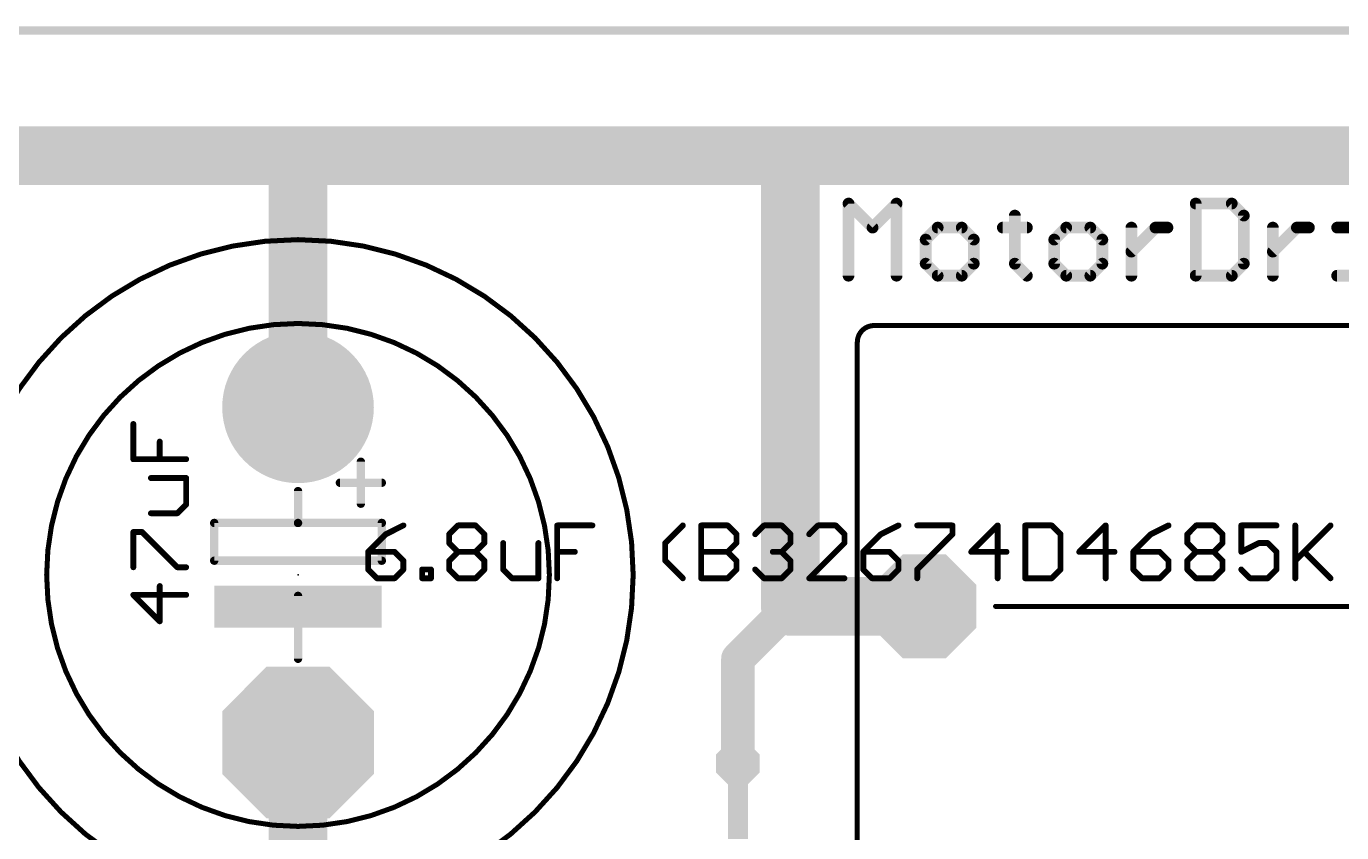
# Model space of a CAD drawing. Extents: x 0 to 165, y -10 to 137.
# Drawn here: x 24.78 to 64.66, y 112.2 to 136.64 of the extents above; entities that cross this region are included whole.
import ezdxf

# ---------------------------------------------------------------- set-up
doc = ezdxf.new("R2010")
doc.units = 0
for name, color, linetype in [('1', 14, 'CONTINUOUS'), ('16', 174, 'CONTINUOUS'), ('17', 94, 'CONTINUOUS'), ('20', 178, 'CONTINUOUS'), ('21', 251, 'CONTINUOUS'), ('23', 178, 'CONTINUOUS'), ('27', 251, 'CONTINUOUS'), ('51', 251, 'CONTINUOUS')]:
    doc.layers.add(name, color=color, linetype=linetype)

# ---------------------------------------------------------------- blocks, each defined once
blk = doc.blocks.new('OCTAGONP')
at = {"const_width": 0.5}
blk.add_lwpolyline([(-0.25, -0.1036), (-0.25, 0.1036), (-0.1036, 0.25), (0.1036, 0.25), (0.25, 0.1036), (0.25, -0.1036), (0.1036, -0.25), (-0.1036, -0.25), (-0.25, -0.1036), (-0.25, 0.1036)], dxfattribs=at)
blk = doc.blocks.new('RECT')
blk.add_solid([(-0.5, -0.5), (0.5, -0.5), (-0.5, 0.5), (0.5, 0.5)])
blk = doc.blocks.new('ROUNDP')
at = {"const_width": 0.5}
blk.add_lwpolyline([(0, -0.25, 1), (0, 0.25, 1), (0, -0.25)], format="xyb", dxfattribs=at)

msp = doc.modelspace()

# ---------------------------------------------------------------- linework, layer by layer
at = {"layer": '1', "const_width": 0.3556}
for points in [[(49.7078, 129.0828), (49.7078, 131.2691)], [(49.7078, 131.2691), (50.4366, 130.5403)], [(50.4366, 130.5403), (51.1653, 131.2691)], [(51.1653, 131.2691), (51.1653, 129.0828)], [(60.2324, 131.2691), (60.2324, 129.0828)], [(61.3255, 131.2691), (60.2324, 131.2691)], [(61.6899, 130.9047), (61.3255, 131.2691)], [(54.7498, 130.9047), (54.7498, 129.4472)], [(61.6899, 129.4472), (61.6899, 130.9047)], [(52.411, 130.5403), (52.0466, 130.1759)], [(53.1397, 130.5403), (52.411, 130.5403)], [(53.5041, 130.1759), (53.1397, 130.5403)], [(54.3854, 130.5403), (55.1141, 130.5403)], [(56.309, 130.5403), (55.9446, 130.1759)], [(57.0377, 130.5403), (56.309, 130.5403)], [(57.4021, 130.1759), (57.0377, 130.5403)], [(58.2834, 129.0828), (58.2834, 130.5403)], [(58.2834, 129.8116), (59.0121, 130.5403)], [(59.0121, 130.5403), (59.3765, 130.5403)], [(62.5712, 129.0828), (62.5712, 130.5403)], [(62.5712, 129.8116), (63.2999, 130.5403)], [(63.2999, 130.5403), (63.6643, 130.5403)], [(64.5202, 130.5403), (64.8846, 130.5403)], [(52.0466, 130.1759), (52.0466, 129.4472)], [(53.5041, 129.4472), (53.5041, 130.1759)], [(55.9446, 130.1759), (55.9446, 129.4472)], [(57.4021, 129.4472), (57.4021, 130.1759)], [(52.0466, 129.4472), (52.411, 129.0828)], [(53.1397, 129.0828), (53.5041, 129.4472)], [(54.7498, 129.4472), (55.1141, 129.0828)], [(55.9446, 129.4472), (56.309, 129.0828)], [(57.0377, 129.0828), (57.4021, 129.4472)], [(61.3255, 129.0828), (61.6899, 129.4472)], [(52.411, 129.0828), (53.1397, 129.0828)], [(56.309, 129.0828), (57.0377, 129.0828)], [(60.2324, 129.0828), (61.3255, 129.0828)], [(64.5202, 129.0828), (65.2489, 129.0828)]]:
    msp.add_lwpolyline(points, dxfattribs=at)
at = {"layer": '1', "const_width": 0.1778}
for points in [[(49.7967, 131.2691, 1), (49.6189, 131.2691)], [(49.7707, 131.3319, 1), (49.6449, 131.2062)], [(51.2542, 131.2691, 1), (51.0764, 131.2691)], [(51.2282, 131.2062, 1), (51.1024, 131.3319)], [(60.3213, 131.2691, 1), (60.1435, 131.2691)], [(60.2324, 131.358, 1), (60.2324, 131.1802)], [(61.3884, 131.3319, 1), (61.2627, 131.2062)], [(61.3255, 131.1802, 1), (61.3255, 131.358)], [(54.8387, 130.9047, 1), (54.6609, 130.9047)], [(61.7788, 130.9047, 1), (61.601, 130.9047)], [(61.627, 130.8418, 1), (61.7528, 130.9675)], [(50.3737, 130.6032, 1), (50.4994, 130.4774)], [(50.3737, 130.4774, 1), (50.4994, 130.6032)], [(52.411, 130.6292, 1), (52.411, 130.4514)], [(52.4738, 130.4774, 1), (52.3481, 130.6032)], [(53.2026, 130.6032, 1), (53.0769, 130.4774)], [(53.1397, 130.4514, 1), (53.1397, 130.6292)], [(54.3854, 130.6292, 1), (54.3854, 130.4514)], [(55.1141, 130.4514, 1), (55.1141, 130.6292)], [(56.309, 130.6292, 1), (56.309, 130.4514)], [(56.3718, 130.4774, 1), (56.2461, 130.6032)], [(57.1006, 130.6032, 1), (56.9749, 130.4774)], [(57.0377, 130.4514, 1), (57.0377, 130.6292)], [(58.3723, 130.5403, 1), (58.1945, 130.5403)], [(59.0121, 130.6292, 1), (59.0121, 130.4514)], [(59.075, 130.4774, 1), (58.9493, 130.6032)], [(59.3765, 130.4514, 1), (59.3765, 130.6292)], [(62.6601, 130.5403, 1), (62.4823, 130.5403)], [(63.2999, 130.6292, 1), (63.2999, 130.4514)], [(63.3628, 130.4774, 1), (63.2371, 130.6032)], [(63.6643, 130.4514, 1), (63.6643, 130.6292)], [(64.5202, 130.6292, 1), (64.5202, 130.4514)], [(52.1355, 130.1759, 1), (51.9577, 130.1759)], [(51.9837, 130.2388, 1), (52.1095, 130.1131)], [(53.593, 130.1759, 1), (53.4152, 130.1759)], [(53.4412, 130.1131, 1), (53.567, 130.2388)], [(56.0335, 130.1759, 1), (55.8557, 130.1759)], [(55.8817, 130.2388, 1), (56.0075, 130.1131)], [(57.491, 130.1759, 1), (57.3132, 130.1759)], [(57.3392, 130.1131, 1), (57.465, 130.2388)], [(52.1095, 129.51, 1), (51.9837, 129.3843)], [(53.567, 129.3843, 1), (53.4412, 129.51)], [(54.8126, 129.51, 1), (54.6869, 129.3843)], [(56.0075, 129.51, 1), (55.8817, 129.3843)], [(57.465, 129.3843, 1), (57.3392, 129.51)], [(58.2205, 129.8744, 1), (58.3462, 129.7487)], [(61.7528, 129.3843, 1), (61.627, 129.51)], [(62.5083, 129.8744, 1), (62.634, 129.7487)], [(51.9577, 129.4472, 1), (52.1355, 129.4472)], [(52.411, 129.1717, 1), (52.411, 128.9939)], [(52.3481, 129.0199, 1), (52.4738, 129.1457)], [(53.0769, 129.1457, 1), (53.2026, 129.0199)], [(53.1397, 128.9939, 1), (53.1397, 129.1717)], [(53.4152, 129.4472, 1), (53.593, 129.4472)], [(54.6609, 129.4472, 1), (54.8387, 129.4472)], [(55.0513, 129.0199, 1), (55.177, 129.1457)], [(55.8557, 129.4472, 1), (56.0335, 129.4472)], [(56.309, 129.1717, 1), (56.309, 128.9939)], [(56.2461, 129.0199, 1), (56.3718, 129.1457)], [(56.9749, 129.1457, 1), (57.1006, 129.0199)], [(57.0377, 128.9939, 1), (57.0377, 129.1717)], [(57.3132, 129.4472, 1), (57.491, 129.4472)], [(60.2324, 129.1717, 1), (60.2324, 128.9939)], [(61.2627, 129.1457, 1), (61.3884, 129.0199)], [(61.3255, 128.9939, 1), (61.3255, 129.1717)], [(61.601, 129.4472, 1), (61.7788, 129.4472)], [(64.5202, 129.1717, 1), (64.5202, 128.9939)], [(49.6189, 129.0828, 1), (49.7967, 129.0828)], [(51.0764, 129.0828, 1), (51.2542, 129.0828)], [(58.1945, 129.0828, 1), (58.3723, 129.0828)], [(60.1435, 129.0828, 1), (60.3213, 129.0828)], [(62.4823, 129.0828, 1), (62.6601, 129.0828)]]:
    msp.add_lwpolyline(points, format="xyb", dxfattribs=at)
at = {"layer": '16'}
for points, const_width in [([(13.0175, 132.715), (33.02, 132.715)], 1.778), ([(33.02, 132.715), (47.9425, 132.715)], 1.778), ([(33.02, 132.715), (33.02, 125.095)], 1.778), ([(47.9425, 132.715), (102.235, 132.715)], 1.778), ([(47.9425, 132.715), (47.9425, 119.0625)], 1.778), ([(47.9425, 119.0625), (52.0065, 119.0625)], 1.778), ([(47.9425, 119.0625), (46.355, 117.475)], 1.016), ([(46.355, 117.475), (46.355, 114.3)], 1.016), ([(33.02, 106.807), (33.02, 114.935)], 1.778)]:
    msp.add_lwpolyline(points, dxfattribs=dict(at, const_width=const_width))
for points, const_width in [([(33.02, 133.1595, 1), (33.02, 132.2705)], 0.889), ([(33.4645, 132.715, 1), (32.5755, 132.715)], 0.889), ([(33.02, 132.2705, 1), (33.02, 133.1595)], 0.889), ([(47.9425, 133.1595, 1), (47.9425, 132.2705)], 0.889), ([(48.387, 132.715, 1), (47.498, 132.715)], 0.889), ([(47.9425, 132.2705, 1), (47.9425, 133.1595)], 0.889), ([(32.5755, 125.095, 1), (33.4645, 125.095)], 0.889), ([(47.9425, 119.507, 1), (47.9425, 118.618)], 0.889), ([(52.0065, 118.618, 1), (52.0065, 119.507)], 0.889), ([(47.498, 119.0625, 1), (48.387, 119.0625)], 0.889), ([(48.1221, 118.8829, 1), (47.7629, 119.2421)], 0.508), ([(46.609, 117.475, 1), (46.101, 117.475)], 0.508), ([(46.1754, 117.6546, 1), (46.5346, 117.2954)], 0.508), ([(33.4645, 114.935, 1), (32.5755, 114.935)], 0.889), ([(46.101, 114.3, 1), (46.609, 114.3)], 0.508)]:
    msp.add_lwpolyline(points, format="xyb", dxfattribs=dict(at, const_width=const_width))
at = {"layer": '20', "const_width": 0.254}
msp.add_lwpolyline([(149.205, 136.5125), (0, 136.5125)], dxfattribs=at)
at = {"layer": '21'}
for points, const_width in [([(33.02, 109.855, 1), (33.02, 130.175, 1), (33.02, 109.855)], 0.1524), ([(50.4825, 127.5715, 0.4142), (49.9745, 127.0635)], 0.1524), ([(50.4825, 127.6096, 1), (50.4825, 127.5334)], 0.0762), ([(50.4825, 127.5334, 1), (50.4825, 127.6096)], 0.0762), ([(50.0126, 127.0635, 1), (49.9364, 127.0635)], 0.0762), ([(49.9364, 127.0635, 1), (50.0126, 127.0635)], 0.0762), ([(34.9885, 123.444, 1), (34.8615, 123.444)], 0.127), ([(34.29, 122.8725, 1), (34.29, 122.7455)], 0.127), ([(35.56, 122.7455, 1), (35.56, 122.8725)], 0.127), ([(34.8615, 122.174, 1), (34.9885, 122.174)], 0.127), ([(30.5435, 121.5898, 1), (30.4165, 121.5898)], 0.127), ([(30.48, 121.6533, 1), (30.48, 121.5263)], 0.127), ([(33.02, 121.6533, 1), (33.02, 121.5263)], 0.127), ([(33.02, 121.5263, 1), (33.02, 121.6533)], 0.127), ([(35.6235, 121.5898, 1), (35.4965, 121.5898)], 0.127), ([(35.56, 121.5263, 1), (35.56, 121.6533)], 0.127), ([(30.48, 120.5103, 1), (30.48, 120.3833)], 0.127), ([(30.4165, 120.4468, 1), (30.5435, 120.4468)], 0.127), ([(35.4965, 120.4468, 1), (35.6235, 120.4468)], 0.127), ([(35.56, 120.3833, 1), (35.56, 120.5103)], 0.127), ([(54.1655, 119.1006, 1), (54.1655, 119.0244)], 0.0762), ([(46.5074, 112.395, 1), (46.2026, 112.395)], 0.3048)]:
    msp.add_lwpolyline(points, format="xyb", dxfattribs=dict(at, const_width=const_width))
for points, const_width in [([(50.4825, 127.5715), (80.9625, 127.5715)], 0.1524), ([(49.9745, 111.0615), (49.9745, 127.0635)], 0.1524), ([(34.925, 122.174), (34.925, 123.444)], 0.254), ([(35.56, 122.809), (34.29, 122.809)], 0.254), ([(30.48, 120.4468), (30.48, 121.5898)], 0.254), ([(30.48, 121.5898), (33.02, 121.5898)], 0.254), ([(33.02, 121.5898), (35.56, 121.5898)], 0.254), ([(35.56, 121.5898), (35.56, 120.4468)], 0.254), ([(35.56, 120.4468), (30.48, 120.4468)], 0.254), ([(72.4535, 119.0625), (54.1655, 119.0625)], 0.1524), ([(46.355, 112.395), (46.355, 112.014)], 0.6096)]:
    msp.add_lwpolyline(points, dxfattribs=dict(at, const_width=const_width))
at = {"layer": '23'}
msp.add_point((33.02, 120.015), dxfattribs=at)
at = {"layer": '27', "const_width": 0.1778}
for points in [[(28.0275, 123.5213), (28.0275, 124.589)], [(28.8283, 123.5213), (28.8283, 124.0552)], [(29.6291, 123.5213), (28.0275, 123.5213)], [(29.6291, 122.9519), (28.5614, 122.9519)], [(29.6291, 122.1511), (29.6291, 122.9519)], [(29.3622, 121.8842), (29.6291, 122.1511)], [(28.5614, 121.8842), (29.3622, 121.8842)], [(28.0275, 120.247), (28.0275, 121.3147)], [(28.0275, 121.3147), (28.2945, 121.3147)], [(28.2945, 121.3147), (29.3622, 120.247)], [(35.6806, 121.248), (35.1468, 120.7142)], [(36.2145, 121.515), (35.6806, 121.248)], [(37.6025, 121.248), (37.8694, 121.515)], [(37.6025, 120.9811), (37.6025, 121.248)], [(37.8694, 121.515), (38.4033, 121.515)], [(38.4033, 121.515), (38.6702, 121.248)], [(38.6702, 121.248), (38.6702, 120.9811)], [(40.8768, 119.9134), (40.8768, 121.515)], [(40.8768, 121.515), (41.9445, 121.515)], [(44.1511, 120.9811), (44.685, 121.515)], [(45.2426, 119.9134), (45.2426, 121.515)], [(45.2426, 121.515), (46.0433, 121.515)], [(46.0433, 121.515), (46.3103, 121.248)], [(46.3103, 121.248), (46.3103, 120.9811)], [(46.8797, 121.248), (47.1466, 121.515)], [(47.1466, 121.515), (47.6805, 121.515)], [(47.6805, 121.515), (47.9474, 121.248)], [(47.9474, 121.248), (47.9474, 120.9811)], [(48.7838, 121.515), (48.5169, 121.248)], [(49.3177, 121.515), (48.7838, 121.515)], [(49.5846, 121.248), (49.3177, 121.515)], [(49.5846, 120.9811), (49.5846, 121.248)], [(50.6879, 121.248), (50.154, 120.7142)], [(51.2217, 121.515), (50.6879, 121.248)], [(51.7912, 121.515), (52.8589, 121.515)], [(52.8589, 121.248), (51.7912, 120.1803)], [(52.8589, 121.515), (52.8589, 121.248)], [(54.2291, 121.515), (53.4283, 120.7142)], [(54.2291, 119.9134), (54.2291, 121.515)], [(55.0655, 121.515), (55.0655, 119.9134)], [(55.8663, 121.515), (55.0655, 121.515)], [(56.1332, 121.248), (55.8663, 121.515)], [(56.1332, 120.1803), (56.1332, 121.248)], [(57.5034, 121.515), (56.7026, 120.7142)], [(57.5034, 119.9134), (57.5034, 121.515)], [(58.8737, 121.248), (58.3398, 120.7142)], [(59.4075, 121.515), (58.8737, 121.248)], [(59.977, 121.248), (60.2439, 121.515)], [(59.977, 120.9811), (59.977, 121.248)], [(60.2439, 121.515), (60.7777, 121.515)], [(60.7777, 121.515), (61.0447, 121.248)], [(61.0447, 121.248), (61.0447, 120.9811)], [(62.6818, 121.515), (61.6141, 121.515)], [(61.6141, 121.515), (61.6141, 120.7142)], [(63.2513, 121.515), (63.2513, 119.9134)], [(63.2513, 120.4473), (64.319, 121.515)], [(37.8694, 120.7142), (37.6025, 120.9811)], [(38.6702, 120.9811), (38.4033, 120.7142)], [(39.2396, 120.9811), (39.2396, 120.1803)], [(40.3074, 119.9134), (40.3074, 120.9811)], [(44.1511, 120.4473), (44.1511, 120.9811)], [(46.3103, 120.9811), (46.0433, 120.7142)], [(47.9474, 120.9811), (47.6805, 120.7142)], [(48.5169, 119.9134), (49.5846, 120.9811)], [(60.2439, 120.7142), (59.977, 120.9811)], [(61.0447, 120.9811), (60.7777, 120.7142)], [(61.6141, 120.7142), (62.148, 120.9811)], [(62.148, 120.9811), (62.4149, 120.9811)], [(62.4149, 120.9811), (62.6818, 120.7142)], [(35.1468, 120.7142), (35.1468, 120.1803)], [(35.9475, 120.7142), (35.1468, 120.7142)], [(36.2145, 120.4473), (35.9475, 120.7142)], [(36.2145, 120.1803), (36.2145, 120.4473)], [(37.6025, 120.4473), (37.8694, 120.7142)], [(37.6025, 120.1803), (37.6025, 120.4473)], [(37.8694, 120.7142), (38.4033, 120.7142)], [(38.4033, 120.7142), (38.6702, 120.4473)], [(38.6702, 120.4473), (38.6702, 120.1803)], [(40.8768, 120.7142), (41.4107, 120.7142)], [(44.685, 119.9134), (44.1511, 120.4473)], [(45.2426, 120.7142), (46.0433, 120.7142)], [(46.0433, 120.7142), (46.3103, 120.4473)], [(46.3103, 120.4473), (46.3103, 120.1803)], [(47.6805, 120.7142), (47.4136, 120.7142)], [(47.6805, 120.7142), (47.9474, 120.4473)], [(47.9474, 120.4473), (47.9474, 120.1803)], [(50.154, 120.7142), (50.154, 120.1803)], [(50.9548, 120.7142), (50.154, 120.7142)], [(51.2217, 120.4473), (50.9548, 120.7142)], [(51.2217, 120.1803), (51.2217, 120.4473)], [(53.4283, 120.7142), (54.496, 120.7142)], [(56.7026, 120.7142), (57.7704, 120.7142)], [(58.3398, 120.7142), (58.3398, 120.1803)], [(59.1406, 120.7142), (58.3398, 120.7142)], [(59.4075, 120.4473), (59.1406, 120.7142)], [(59.4075, 120.1803), (59.4075, 120.4473)], [(59.977, 120.4473), (60.2439, 120.7142)], [(59.977, 120.1803), (59.977, 120.4473)], [(60.2439, 120.7142), (60.7777, 120.7142)], [(60.7777, 120.7142), (61.0447, 120.4473)], [(61.0447, 120.4473), (61.0447, 120.1803)], [(62.6818, 120.7142), (62.6818, 120.1803)], [(63.5182, 120.7142), (64.319, 119.9134)], [(29.3622, 120.247), (29.6291, 120.247)], [(35.1468, 120.1803), (35.4137, 119.9134)], [(35.9475, 119.9134), (36.2145, 120.1803)], [(36.7839, 119.9134), (36.7839, 120.1803)], [(36.7839, 120.1803), (37.0508, 120.1803)], [(37.0508, 120.1803), (37.0508, 119.9134)], [(37.8694, 119.9134), (37.6025, 120.1803)], [(38.6702, 120.1803), (38.4033, 119.9134)], [(39.2396, 120.1803), (39.5066, 119.9134)], [(46.3103, 120.1803), (46.0433, 119.9134)], [(47.1466, 119.9134), (46.8797, 120.1803)], [(47.9474, 120.1803), (47.6805, 119.9134)], [(50.154, 120.1803), (50.421, 119.9134)], [(50.9548, 119.9134), (51.2217, 120.1803)], [(51.7912, 120.1803), (51.7912, 119.9134)], [(55.8663, 119.9134), (56.1332, 120.1803)], [(58.3398, 120.1803), (58.6067, 119.9134)], [(59.1406, 119.9134), (59.4075, 120.1803)], [(60.2439, 119.9134), (59.977, 120.1803)], [(61.0447, 120.1803), (60.7777, 119.9134)], [(61.881, 119.9134), (61.6141, 120.1803)], [(62.6818, 120.1803), (62.4149, 119.9134)], [(28.8283, 118.6099), (28.8283, 119.6776)], [(35.4137, 119.9134), (35.9475, 119.9134)], [(37.0508, 119.9134), (36.7839, 119.9134)], [(38.4033, 119.9134), (37.8694, 119.9134)], [(39.5066, 119.9134), (40.3074, 119.9134)], [(46.0433, 119.9134), (45.2426, 119.9134)], [(47.6805, 119.9134), (47.1466, 119.9134)], [(49.5846, 119.9134), (48.5169, 119.9134)], [(50.421, 119.9134), (50.9548, 119.9134)], [(55.0655, 119.9134), (55.8663, 119.9134)], [(58.6067, 119.9134), (59.1406, 119.9134)], [(60.7777, 119.9134), (60.2439, 119.9134)], [(62.4149, 119.9134), (61.881, 119.9134)], [(29.6291, 119.4107), (28.0275, 119.4107)], [(28.0275, 119.4107), (28.8283, 118.6099)]]:
    msp.add_lwpolyline(points, dxfattribs=at)
at = {"layer": '27', "const_width": 0.0889}
for points in [[(28.072, 124.589, 1), (27.9831, 124.589)], [(28.8728, 124.0552, 1), (28.7839, 124.0552)], [(28.0275, 123.5658, 1), (28.0275, 123.4769)], [(27.9831, 123.5213, 1), (28.072, 123.5213)], [(28.7839, 123.5213, 1), (28.8728, 123.5213)], [(29.6291, 123.4769, 1), (29.6291, 123.5658)], [(28.5614, 122.9963, 1), (28.5614, 122.9074)], [(29.6736, 122.9519, 1), (29.5846, 122.9519)], [(29.6291, 122.9074, 1), (29.6291, 122.9963)], [(29.5846, 122.1511, 1), (29.6736, 122.1511)], [(29.6605, 122.1197, 1), (29.5977, 122.1825)], [(28.5614, 121.9286, 1), (28.5614, 121.8397)], [(29.3307, 121.9156, 1), (29.3936, 121.8527)], [(29.3622, 121.8397, 1), (29.3622, 121.9286)], [(28.072, 121.3147, 1), (27.9831, 121.3147)], [(28.0275, 121.3592, 1), (28.0275, 121.2703)], [(28.3259, 121.3462, 1), (28.263, 121.2833)], [(28.2945, 121.2703, 1), (28.2945, 121.3592)], [(35.6607, 121.2878, 1), (35.7005, 121.2083)], [(35.712, 121.2166, 1), (35.6492, 121.2795)], [(36.2343, 121.4752, 1), (36.1946, 121.5547)], [(37.6469, 121.248, 1), (37.558, 121.248)], [(37.5711, 121.2795, 1), (37.6339, 121.2166)], [(37.8694, 121.5594, 1), (37.8694, 121.4705)], [(37.9008, 121.4835, 1), (37.838, 121.5464)], [(38.4347, 121.5464, 1), (38.3718, 121.4835)], [(38.4033, 121.4705, 1), (38.4033, 121.5594)], [(38.7147, 121.248, 1), (38.6258, 121.248)], [(38.6388, 121.2166, 1), (38.7016, 121.2795)], [(40.8768, 121.5594, 1), (40.8768, 121.4705)], [(40.9213, 121.515, 1), (40.8324, 121.515)], [(41.9445, 121.4705, 1), (41.9445, 121.5594)], [(44.7164, 121.4835, 1), (44.6535, 121.5464)], [(45.287, 121.515, 1), (45.1981, 121.515)], [(45.2426, 121.5594, 1), (45.2426, 121.4705)], [(46.0748, 121.5464, 1), (46.0119, 121.4835)], [(46.0433, 121.4705, 1), (46.0433, 121.5594)], [(46.3547, 121.248, 1), (46.2658, 121.248)], [(46.2788, 121.2166, 1), (46.3417, 121.2795)], [(46.8483, 121.2795, 1), (46.9111, 121.2166)], [(47.1466, 121.5594, 1), (47.1466, 121.4705)], [(47.1781, 121.4835, 1), (47.1152, 121.5464)], [(47.7119, 121.5464, 1), (47.6491, 121.4835)], [(47.6805, 121.4705, 1), (47.6805, 121.5594)], [(47.9919, 121.248, 1), (47.903, 121.248)], [(47.916, 121.2166, 1), (47.9789, 121.2795)], [(48.4854, 121.2795, 1), (48.5483, 121.2166)], [(48.7838, 121.5594, 1), (48.7838, 121.4705)], [(48.8152, 121.4835, 1), (48.7524, 121.5464)], [(49.3491, 121.5464, 1), (49.2862, 121.4835)], [(49.3177, 121.4705, 1), (49.3177, 121.5594)], [(49.629, 121.248, 1), (49.5401, 121.248)], [(49.5531, 121.2166, 1), (49.616, 121.2795)], [(50.668, 121.2878, 1), (50.7078, 121.2083)], [(50.7193, 121.2166, 1), (50.6564, 121.2795)], [(51.2416, 121.4752, 1), (51.2019, 121.5547)], [(51.7912, 121.5594, 1), (51.7912, 121.4705)], [(52.9033, 121.515, 1), (52.8144, 121.515)], [(52.8144, 121.248, 1), (52.9033, 121.248)], [(52.8903, 121.2166, 1), (52.8275, 121.2795)], [(52.8589, 121.4705, 1), (52.8589, 121.5594)], [(54.2736, 121.515, 1), (54.1847, 121.515)], [(54.2605, 121.4835, 1), (54.1977, 121.5464)], [(55.1099, 121.515, 1), (55.021, 121.515)], [(55.0655, 121.5594, 1), (55.0655, 121.4705)], [(55.8977, 121.5464, 1), (55.8348, 121.4835)], [(55.8663, 121.4705, 1), (55.8663, 121.5594)], [(56.1777, 121.248, 1), (56.0888, 121.248)], [(56.1018, 121.2166, 1), (56.1646, 121.2795)], [(57.5479, 121.515, 1), (57.459, 121.515)], [(57.5349, 121.4835, 1), (57.472, 121.5464)], [(58.8538, 121.2878, 1), (58.8935, 121.2083)], [(58.9051, 121.2166, 1), (58.8422, 121.2795)], [(59.4274, 121.4752, 1), (59.3876, 121.5547)], [(59.9455, 121.2795, 1), (60.0084, 121.2166)], [(60.0214, 121.248, 1), (59.9325, 121.248)], [(60.2439, 121.5594, 1), (60.2439, 121.4705)], [(60.2753, 121.4835, 1), (60.2125, 121.5464)], [(60.8092, 121.5464, 1), (60.7463, 121.4835)], [(60.7777, 121.4705, 1), (60.7777, 121.5594)], [(61.0891, 121.248, 1), (61.0002, 121.248)], [(61.0132, 121.2166, 1), (61.0761, 121.2795)], [(61.6586, 121.515, 1), (61.5697, 121.515)], [(61.6141, 121.5594, 1), (61.6141, 121.4705)], [(62.6818, 121.4705, 1), (62.6818, 121.5594)], [(63.2957, 121.515, 1), (63.2068, 121.515)], [(64.3504, 121.4835, 1), (64.2876, 121.5464)], [(37.6339, 121.0125, 1), (37.5711, 120.9497)], [(37.558, 120.9811, 1), (37.6469, 120.9811)], [(38.6258, 120.9811, 1), (38.7147, 120.9811)], [(38.7016, 120.9497, 1), (38.6388, 121.0125)], [(39.2841, 120.9811, 1), (39.1952, 120.9811)], [(40.3518, 120.9811, 1), (40.2629, 120.9811)], [(44.1197, 121.0125, 1), (44.1825, 120.9497)], [(44.1956, 120.9811, 1), (44.1067, 120.9811)], [(46.2658, 120.9811, 1), (46.3547, 120.9811)], [(46.3417, 120.9497, 1), (46.2788, 121.0125)], [(47.903, 120.9811, 1), (47.9919, 120.9811)], [(47.9789, 120.9497, 1), (47.916, 121.0125)], [(49.5401, 120.9811, 1), (49.629, 120.9811)], [(49.616, 120.9497, 1), (49.5531, 121.0125)], [(60.0084, 121.0125, 1), (59.9455, 120.9497)], [(59.9325, 120.9811, 1), (60.0214, 120.9811)], [(61.0002, 120.9811, 1), (61.0891, 120.9811)], [(61.0761, 120.9497, 1), (61.0132, 121.0125)], [(62.148, 121.0256, 1), (62.148, 120.9367)], [(62.1679, 120.9414, 1), (62.1281, 121.0209)], [(62.4463, 121.0125, 1), (62.3835, 120.9497)], [(62.4149, 120.9367, 1), (62.4149, 121.0256)], [(35.1912, 120.7142, 1), (35.1023, 120.7142)], [(35.1468, 120.7586, 1), (35.1468, 120.6697)], [(35.1153, 120.7456, 1), (35.1782, 120.6828)], [(35.979, 120.7456, 1), (35.9161, 120.6828)], [(35.9475, 120.6697, 1), (35.9475, 120.7586)], [(36.2589, 120.4473, 1), (36.17, 120.4473)], [(36.183, 120.4158, 1), (36.2459, 120.4787)], [(37.6469, 120.4473, 1), (37.558, 120.4473)], [(37.5711, 120.4787, 1), (37.6339, 120.4158)], [(37.8694, 120.7586, 1), (37.8694, 120.6697)], [(37.9008, 120.6828, 1), (37.838, 120.7456)], [(37.838, 120.6828, 1), (37.9008, 120.7456)], [(38.4347, 120.7456, 1), (38.3718, 120.6828)], [(38.3718, 120.7456, 1), (38.4347, 120.6828)], [(38.4033, 120.6697, 1), (38.4033, 120.7586)], [(38.7147, 120.4473, 1), (38.6258, 120.4473)], [(38.6388, 120.4158, 1), (38.7016, 120.4787)], [(40.8768, 120.7586, 1), (40.8768, 120.6697)], [(41.4107, 120.6697, 1), (41.4107, 120.7586)], [(44.1825, 120.4787, 1), (44.1197, 120.4158)], [(44.1067, 120.4473, 1), (44.1956, 120.4473)], [(45.2426, 120.7586, 1), (45.2426, 120.6697)], [(46.0748, 120.7456, 1), (46.0119, 120.6828)], [(46.0119, 120.7456, 1), (46.0748, 120.6828)], [(46.0433, 120.6697, 1), (46.0433, 120.7586)], [(46.3547, 120.4473, 1), (46.2658, 120.4473)], [(46.2788, 120.4158, 1), (46.3417, 120.4787)], [(47.4136, 120.7586, 1), (47.4136, 120.6697)], [(47.7119, 120.7456, 1), (47.6491, 120.6828)], [(47.6491, 120.7456, 1), (47.7119, 120.6828)], [(47.6805, 120.6697, 1), (47.6805, 120.7586)], [(47.9919, 120.4473, 1), (47.903, 120.4473)], [(47.916, 120.4158, 1), (47.9789, 120.4787)], [(50.154, 120.7586, 1), (50.154, 120.6697)], [(50.1985, 120.7142, 1), (50.1096, 120.7142)], [(50.1226, 120.7456, 1), (50.1855, 120.6828)], [(50.9862, 120.7456, 1), (50.9234, 120.6828)], [(50.9548, 120.6697, 1), (50.9548, 120.7586)], [(51.2662, 120.4473, 1), (51.1773, 120.4473)], [(51.1903, 120.4158, 1), (51.2532, 120.4787)], [(53.4283, 120.7586, 1), (53.4283, 120.6697)], [(53.3969, 120.7456, 1), (53.4598, 120.6828)], [(54.496, 120.6697, 1), (54.496, 120.7586)], [(56.7026, 120.7586, 1), (56.7026, 120.6697)], [(56.6712, 120.7456, 1), (56.7341, 120.6828)], [(57.7704, 120.6697, 1), (57.7704, 120.7586)], [(58.3398, 120.7586, 1), (58.3398, 120.6697)], [(58.3084, 120.7456, 1), (58.3712, 120.6828)], [(58.3843, 120.7142, 1), (58.2954, 120.7142)], [(59.172, 120.7456, 1), (59.1092, 120.6828)], [(59.1406, 120.6697, 1), (59.1406, 120.7586)], [(59.452, 120.4473, 1), (59.3631, 120.4473)], [(59.3761, 120.4158, 1), (59.4389, 120.4787)], [(59.9455, 120.4787, 1), (60.0084, 120.4158)], [(60.0214, 120.4473, 1), (59.9325, 120.4473)], [(60.2439, 120.7586, 1), (60.2439, 120.6697)], [(60.2753, 120.6828, 1), (60.2125, 120.7456)], [(60.2125, 120.6828, 1), (60.2753, 120.7456)], [(60.8092, 120.7456, 1), (60.7463, 120.6828)], [(60.7463, 120.7456, 1), (60.8092, 120.6828)], [(60.7777, 120.6697, 1), (60.7777, 120.7586)], [(61.0891, 120.4473, 1), (61.0002, 120.4473)], [(61.0132, 120.4158, 1), (61.0761, 120.4787)], [(61.5942, 120.7539, 1), (61.634, 120.6744)], [(61.5697, 120.7142, 1), (61.6586, 120.7142)], [(62.7263, 120.7142, 1), (62.6374, 120.7142)], [(62.6504, 120.6828, 1), (62.7133, 120.7456)], [(63.2198, 120.4787, 1), (63.2827, 120.4158)], [(63.5496, 120.7456, 1), (63.4868, 120.6828)], [(27.9831, 120.247, 1), (28.072, 120.247)], [(29.3622, 120.2915, 1), (29.3622, 120.2026)], [(29.3307, 120.2156, 1), (29.3936, 120.2785)], [(29.6291, 120.2026, 1), (29.6291, 120.2915)], [(35.1782, 120.2118, 1), (35.1153, 120.1489)], [(35.1023, 120.1803, 1), (35.1912, 120.1803)], [(36.17, 120.1803, 1), (36.2589, 120.1803)], [(36.2459, 120.1489, 1), (36.183, 120.2118)], [(36.7839, 120.2248, 1), (36.7839, 120.1359)], [(36.8284, 120.1803, 1), (36.7395, 120.1803)], [(37.0953, 120.1803, 1), (37.0064, 120.1803)], [(37.0508, 120.1359, 1), (37.0508, 120.2248)], [(37.6339, 120.2118, 1), (37.5711, 120.1489)], [(37.558, 120.1803, 1), (37.6469, 120.1803)], [(38.6258, 120.1803, 1), (38.7147, 120.1803)], [(38.7016, 120.1489, 1), (38.6388, 120.2118)], [(39.2711, 120.2118, 1), (39.2082, 120.1489)], [(39.1952, 120.1803, 1), (39.2841, 120.1803)], [(46.2658, 120.1803, 1), (46.3547, 120.1803)], [(46.3417, 120.1489, 1), (46.2788, 120.2118)], [(46.9111, 120.2118, 1), (46.8483, 120.1489)], [(47.903, 120.1803, 1), (47.9919, 120.1803)], [(47.9789, 120.1489, 1), (47.916, 120.2118)], [(50.1855, 120.2118, 1), (50.1226, 120.1489)], [(50.1096, 120.1803, 1), (50.1985, 120.1803)], [(51.1773, 120.1803, 1), (51.2662, 120.1803)], [(51.2532, 120.1489, 1), (51.1903, 120.2118)], [(51.7597, 120.2118, 1), (51.8226, 120.1489)], [(51.8356, 120.1803, 1), (51.7467, 120.1803)], [(56.0888, 120.1803, 1), (56.1777, 120.1803)], [(56.1646, 120.1489, 1), (56.1018, 120.2118)], [(58.3712, 120.2118, 1), (58.3084, 120.1489)], [(58.2954, 120.1803, 1), (58.3843, 120.1803)], [(59.3631, 120.1803, 1), (59.452, 120.1803)], [(59.4389, 120.1489, 1), (59.3761, 120.2118)], [(60.0084, 120.2118, 1), (59.9455, 120.1489)], [(59.9325, 120.1803, 1), (60.0214, 120.1803)], [(61.0002, 120.1803, 1), (61.0891, 120.1803)], [(61.0761, 120.1489, 1), (61.0132, 120.2118)], [(61.6455, 120.2118, 1), (61.5827, 120.1489)], [(62.6374, 120.1803, 1), (62.7263, 120.1803)], [(62.7133, 120.1489, 1), (62.6504, 120.2118)], [(28.8728, 119.6776, 1), (28.7839, 119.6776)], [(35.4137, 119.9579, 1), (35.4137, 119.869)], [(35.3823, 119.882, 1), (35.4451, 119.9448)], [(35.9161, 119.9448, 1), (35.979, 119.882)], [(35.9475, 119.869, 1), (35.9475, 119.9579)], [(36.7839, 119.9579, 1), (36.7839, 119.869)], [(36.7395, 119.9134, 1), (36.8284, 119.9134)], [(37.0064, 119.9134, 1), (37.0953, 119.9134)], [(37.0508, 119.869, 1), (37.0508, 119.9579)], [(37.8694, 119.9579, 1), (37.8694, 119.869)], [(37.838, 119.882, 1), (37.9008, 119.9448)], [(38.3718, 119.9448, 1), (38.4347, 119.882)], [(38.4033, 119.869, 1), (38.4033, 119.9579)], [(39.5066, 119.9579, 1), (39.5066, 119.869)], [(39.4751, 119.882, 1), (39.538, 119.9448)], [(40.2629, 119.9134, 1), (40.3518, 119.9134)], [(40.3074, 119.869, 1), (40.3074, 119.9579)], [(40.8324, 119.9134, 1), (40.9213, 119.9134)], [(44.6535, 119.882, 1), (44.7164, 119.9448)], [(45.1981, 119.9134, 1), (45.287, 119.9134)], [(45.2426, 119.9579, 1), (45.2426, 119.869)], [(46.0119, 119.9448, 1), (46.0748, 119.882)], [(46.0433, 119.869, 1), (46.0433, 119.9579)], [(47.1466, 119.9579, 1), (47.1466, 119.869)], [(47.1152, 119.882, 1), (47.1781, 119.9448)], [(47.6491, 119.9448, 1), (47.7119, 119.882)], [(47.6805, 119.869, 1), (47.6805, 119.9579)], [(48.5169, 119.9579, 1), (48.5169, 119.869)], [(48.4854, 119.9448, 1), (48.5483, 119.882)], [(49.5846, 119.869, 1), (49.5846, 119.9579)], [(50.421, 119.9579, 1), (50.421, 119.869)], [(50.3895, 119.882, 1), (50.4524, 119.9448)], [(50.9234, 119.9448, 1), (50.9862, 119.882)], [(50.9548, 119.869, 1), (50.9548, 119.9579)], [(51.7467, 119.9134, 1), (51.8356, 119.9134)], [(54.1847, 119.9134, 1), (54.2736, 119.9134)], [(55.0655, 119.9579, 1), (55.0655, 119.869)], [(55.021, 119.9134, 1), (55.1099, 119.9134)], [(55.8348, 119.9448, 1), (55.8977, 119.882)], [(55.8663, 119.869, 1), (55.8663, 119.9579)], [(57.459, 119.9134, 1), (57.5479, 119.9134)], [(58.6067, 119.9579, 1), (58.6067, 119.869)], [(58.5753, 119.882, 1), (58.6382, 119.9448)], [(59.1092, 119.9448, 1), (59.172, 119.882)], [(59.1406, 119.869, 1), (59.1406, 119.9579)], [(60.2439, 119.9579, 1), (60.2439, 119.869)], [(60.2125, 119.882, 1), (60.2753, 119.9448)], [(60.7463, 119.9448, 1), (60.8092, 119.882)], [(60.7777, 119.869, 1), (60.7777, 119.9579)], [(61.881, 119.9579, 1), (61.881, 119.869)], [(61.8496, 119.882, 1), (61.9125, 119.9448)], [(62.3835, 119.9448, 1), (62.4463, 119.882)], [(62.4149, 119.869, 1), (62.4149, 119.9579)], [(63.2068, 119.9134, 1), (63.2957, 119.9134)], [(64.2876, 119.882, 1), (64.3504, 119.9448)], [(28.059, 119.4421, 1), (27.9961, 119.3792)], [(28.0275, 119.4551, 1), (28.0275, 119.3662)], [(29.6291, 119.3662, 1), (29.6291, 119.4551)], [(28.7839, 118.6099, 1), (28.8728, 118.6099)], [(28.7969, 118.5784, 1), (28.8597, 118.6413)]]:
    msp.add_lwpolyline(points, format="xyb", dxfattribs=at)
at = {"layer": '51'}
for points, const_width in [([(33.02, 112.395, 1), (33.02, 127.635, 1), (33.02, 112.395)], 0.1524), ([(33.0835, 122.555, 1), (32.9565, 122.555)], 0.127), ([(32.9565, 121.5898, 1), (33.0835, 121.5898)], 0.127), ([(33.0835, 119.38, 1), (32.9565, 119.38)], 0.127), ([(32.9565, 117.475, 1), (33.0835, 117.475)], 0.127), ([(46.5074, 114.3, 1), (46.2026, 114.3)], 0.3048), ([(46.2026, 113.284, 1), (46.5074, 113.284)], 0.3048)]:
    msp.add_lwpolyline(points, format="xyb", dxfattribs=dict(at, const_width=const_width))
for points, const_width in [([(33.02, 122.555), (33.02, 121.5898)], 0.254), ([(33.02, 119.38), (33.02, 117.475)], 0.254), ([(46.355, 114.3), (46.355, 113.284)], 0.6096)]:
    msp.add_lwpolyline(points, dxfattribs=dict(at, const_width=const_width))

# ---------------------------------------------------------------- block references
at = {"layer": '17'}
for name, p, xscale, yscale, rotation in [('ROUNDP', (33.02, 125.095), 4.5974, 4.5974, 270), ('ROUNDP', (33.02, 125.095), 4.5974, 4.5974, 270), ('OCTAGONP', (52.0065, 119.0625), 3.1496, 3.1496, 180), ('OCTAGONP', (52.0065, 119.0625), 3.1496, 3.1496, 180), ('OCTAGONP', (33.02, 114.935), 4.5974, 4.5974, 270), ('OCTAGONP', (33.02, 114.935), 4.5974, 4.5974, 270), ('OCTAGONP', (46.355, 114.3), 1.3208, 1.3208, 90), ('OCTAGONP', (46.355, 114.3), 1.3208, 1.3208, 90)]:
    msp.add_blockref(name, p, dxfattribs=dict(at, xscale=xscale, yscale=yscale, rotation=rotation))
at = {"layer": '21'}
for p, xscale, yscale, rotation in [((33.02, 119.0498), 1.27, 5.08, 270), ((46.355, 112.8268), 0.8636, 0.6096, 90)]:
    msp.add_blockref('RECT', p, dxfattribs=dict(at, xscale=xscale, yscale=yscale, rotation=rotation))

doc.saveas('drawing.dxf')
